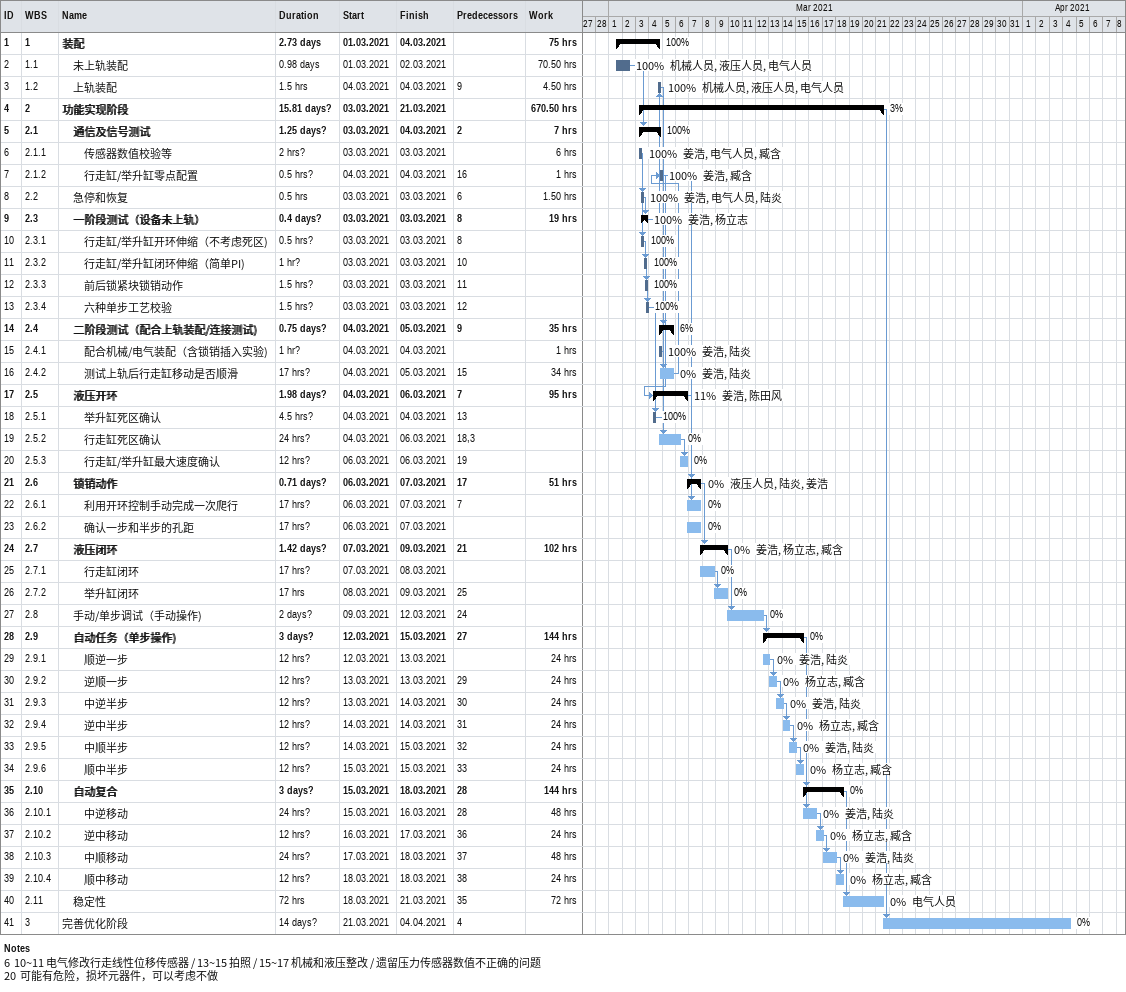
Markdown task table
| ID | WBS | Task | Duration | Start | Finish | Predecessors | Resources | % complete | Work (h) |
|---|---|---|---|---|---|---|---|---|---|
| 1 | 1 | **装配** | 2.73d | 2021-03-01 | 2021-03-04 |  |  | 100 | 75 |
| 2 | 1.1 | 未上轨装配 | 0.98d | 2021-03-01 | 2021-03-02 |  | 机械人员, 液压人员, 电气人员 | 100 | 70.50 |
| 3 | 1.2 | 上轨装配 | 1.5h | 2021-03-04 | 2021-03-04 | 9 | 机械人员, 液压人员, 电气人员 | 100 | 4.50 |
| 4 | 2 | **功能实现阶段** | 15.81d? | 2021-03-03 | 2021-03-21 |  |  | 3 | 670.50 |
| 5 | 2.1 | **通信及信号测试** | 1.25d? | 2021-03-03 | 2021-03-04 | 2 |  | 100 | 7 |
| 6 | 2.1.1 | 传感器数值校验等 | 2h? | 2021-03-03 | 2021-03-03 |  | 姜浩, 电气人员, 臧含 | 100 | 6 |
| 7 | 2.1.2 | 行走缸/举升缸零点配置 | 0.5h? | 2021-03-04 | 2021-03-04 | 16 | 姜浩, 臧含 | 100 | 1 |
| 8 | 2.2 | 急停和恢复 | 0.5h | 2021-03-03 | 2021-03-03 | 6 | 姜浩, 电气人员, 陆炎 | 100 | 1.50 |
| 9 | 2.3 | **一阶段测试（设备未上轨）** | 0.4d? | 2021-03-03 | 2021-03-03 | 8 | 姜浩, 杨立志 | 100 | 19 |
| 10 | 2.3.1 | 行走缸/举升缸开环伸缩（不考虑死区) | 0.5h? | 2021-03-03 | 2021-03-03 | 8 |  | 100 |  |
| 11 | 2.3.2 | 行走缸/举升缸闭环伸缩（简单PI) | 1h? | 2021-03-03 | 2021-03-03 | 10 |  | 100 |  |
| 12 | 2.3.3 | 前后锁紧块锁销动作 | 1.5h? | 2021-03-03 | 2021-03-03 | 11 |  | 100 |  |
| 13 | 2.3.4 | 六种单步工艺校验 | 1.5h? | 2021-03-03 | 2021-03-03 | 12 |  | 100 |  |
| 14 | 2.4 | **二阶段测试（配合上轨装配/连接测试)** | 0.75d? | 2021-03-04 | 2021-03-05 | 9 |  | 6 | 35 |
| 15 | 2.4.1 | 配合机械/电气装配（含锁销插入实验) | 1h? | 2021-03-04 | 2021-03-04 |  | 姜浩, 陆炎 | 100 | 1 |
| 16 | 2.4.2 | 测试上轨后行走缸移动是否顺滑 | 17h? | 2021-03-04 | 2021-03-05 | 15 | 姜浩, 陆炎 | 0 | 34 |
| 17 | 2.5 | **液压开环** | 1.98d? | 2021-03-04 | 2021-03-06 | 7 | 姜浩, 陈田风 | 11 | 95 |
| 18 | 2.5.1 | 举升缸死区确认 | 4.5h? | 2021-03-04 | 2021-03-04 | 13 |  | 100 |  |
| 19 | 2.5.2 | 行走缸死区确认 | 24h? | 2021-03-04 | 2021-03-06 | 18, 3 |  | 0 |  |
| 20 | 2.5.3 | 行走缸/举升缸最大速度确认 | 12h? | 2021-03-06 | 2021-03-06 | 19 |  | 0 |  |
| 21 | 2.6 | **锁销动作** | 0.71d? | 2021-03-06 | 2021-03-07 | 17 | 液压人员, 陆炎, 姜浩 | 0 | 51 |
| 22 | 2.6.1 | 利用开环控制手动完成一次爬行 | 17h? | 2021-03-06 | 2021-03-07 | 7 |  | 0 |  |
| 23 | 2.6.2 | 确认一步和半步的孔距 | 17h? | 2021-03-06 | 2021-03-07 |  |  | 0 |  |
| 24 | 2.7 | **液压闭环** | 1.42d? | 2021-03-07 | 2021-03-09 | 21 | 姜浩, 杨立志, 臧含 | 0 | 102 |
| 25 | 2.7.1 | 行走缸闭环 | 17h? | 2021-03-07 | 2021-03-08 |  |  | 0 |  |
| 26 | 2.7.2 | 举升缸闭环 | 17h | 2021-03-08 | 2021-03-09 | 25 |  | 0 |  |
| 27 | 2.8 | 手动/单步调试（手动操作) | 2d? | 2021-03-09 | 2021-03-12 | 24 |  | 0 |  |
| 28 | 2.9 | **自动任务（单步操作)** | 3d? | 2021-03-12 | 2021-03-15 | 27 |  | 0 | 144 |
| 29 | 2.9.1 | 顺逆一步 | 12h? | 2021-03-12 | 2021-03-13 |  | 姜浩, 陆炎 | 0 | 24 |
| 30 | 2.9.2 | 逆顺一步 | 12h? | 2021-03-13 | 2021-03-13 | 29 | 杨立志, 臧含 | 0 | 24 |
| 31 | 2.9.3 | 中逆半步 | 12h? | 2021-03-13 | 2021-03-14 | 30 | 姜浩, 陆炎 | 0 | 24 |
| 32 | 2.9.4 | 逆中半步 | 12h? | 2021-03-14 | 2021-03-14 | 31 | 杨立志, 臧含 | 0 | 24 |
| 33 | 2.9.5 | 中顺半步 | 12h? | 2021-03-14 | 2021-03-15 | 32 | 姜浩, 陆炎 | 0 | 24 |
| 34 | 2.9.6 | 顺中半步 | 12h? | 2021-03-15 | 2021-03-15 | 33 | 杨立志, 臧含 | 0 | 24 |
| 35 | 2.10 | **自动复合** | 3d? | 2021-03-15 | 2021-03-18 | 28 |  | 0 | 144 |
| 36 | 2.10.1 | 中逆移动 | 24h? | 2021-03-15 | 2021-03-16 | 28 | 姜浩, 陆炎 | 0 | 48 |
| 37 | 2.10.2 | 逆中移动 | 12h? | 2021-03-16 | 2021-03-17 | 36 | 杨立志, 臧含 | 0 | 24 |
| 38 | 2.10.3 | 中顺移动 | 24h? | 2021-03-17 | 2021-03-18 | 37 | 姜浩, 陆炎 | 0 | 48 |
| 39 | 2.10.4 | 顺中移动 | 12h? | 2021-03-18 | 2021-03-18 | 38 | 杨立志, 臧含 | 0 | 24 |
| 40 | 2.11 | 稳定性 | 72h | 2021-03-18 | 2021-03-21 | 35 | 电气人员 | 0 | 72 |
| 41 | 3 | 完善优化阶段 | 14d? | 2021-03-21 | 2021-04-04 | 4 |  | 0 |  |

Notes
- 6: 10~11 电气修改行走线性位移传感器 / 13~15 拍照 / 15~17 机械和液压整改 / 遗留压力传感器数值不正确的问题
- 20: 可能有危险，损坏元器件，可以考虑不做
